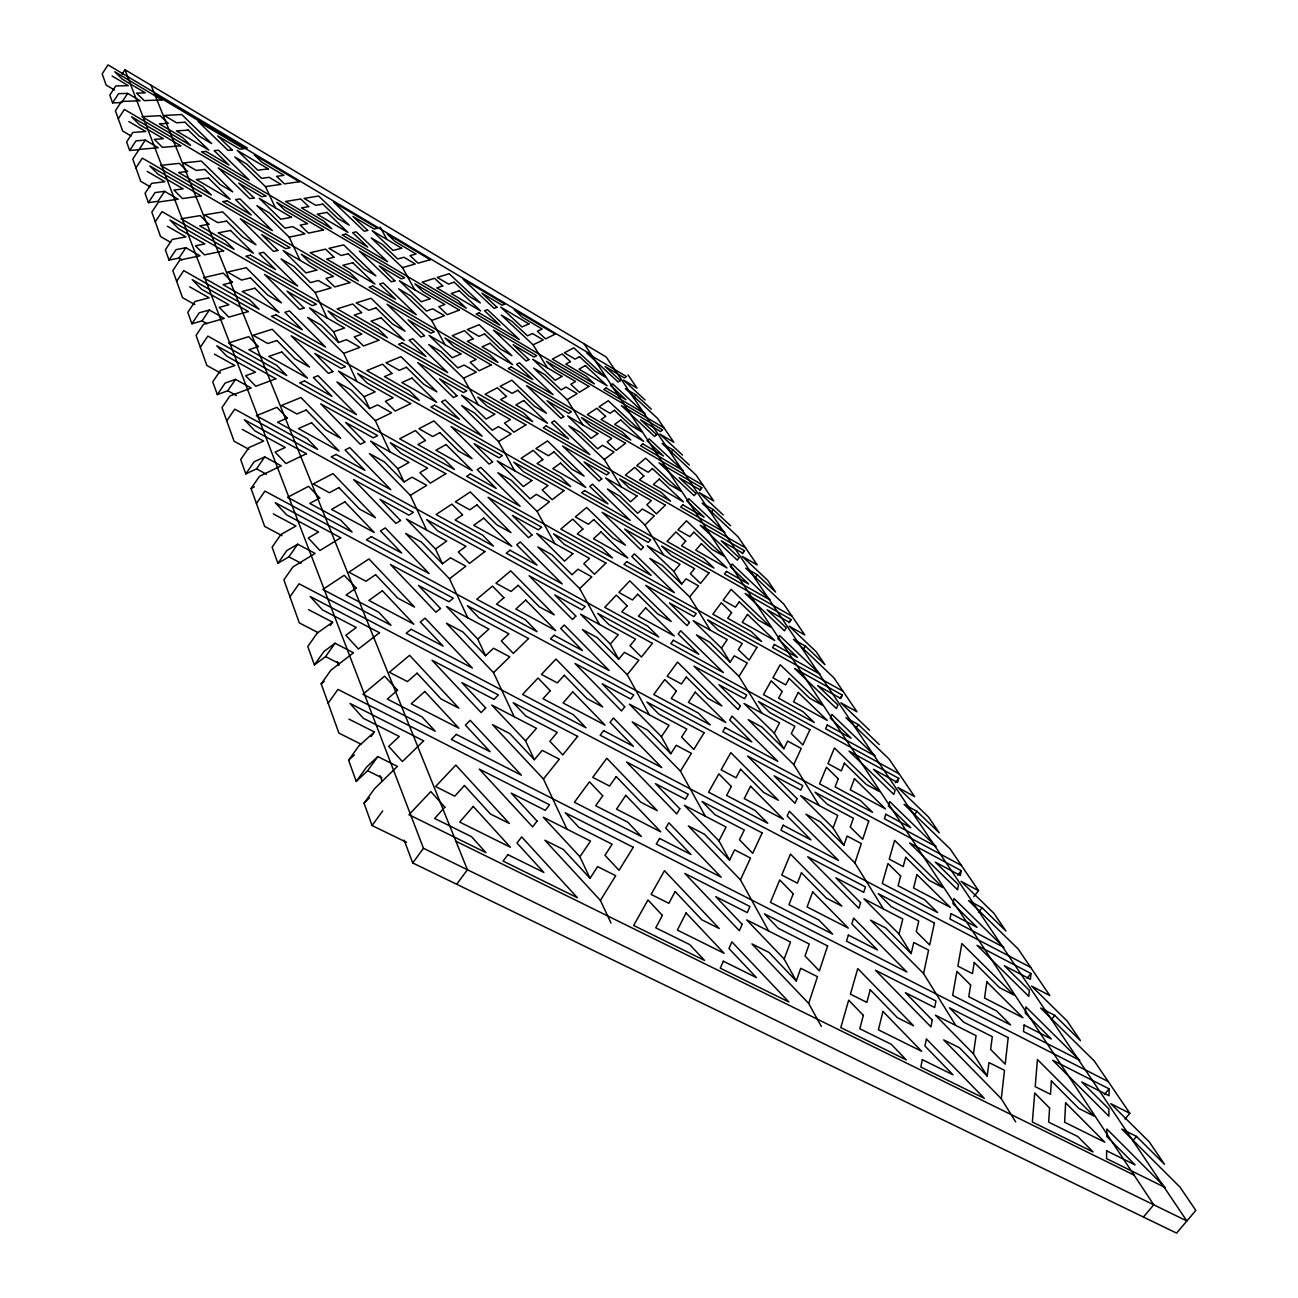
<?xml version="1.0" encoding="UTF-8"?>
<svg xmlns="http://www.w3.org/2000/svg" width="1298" height="1298" viewBox="0 0 1298 1298"><rect width="100%" height="100%" fill="white"/><g stroke="black" fill="none" stroke-linecap="round" stroke-linejoin="round"><path stroke-width="1.5" d="M1109.109 1088.844L1109.044 1095.772L1081.737 1081.948L1108.93 1108.995L1108.865 1116.183L1052.727 1060.239L1109.109 1088.844L1104.371 1094.587M1030.969 973.516L1030.417 979.309L1004.279 965.68L1029.346 990.358L1028.779 996.361L976.988 945.301L1030.969 973.516L1027.172 978.221M1001.293 1098.708L1004.49 1070.331L988.946 1062.559L987.194 1076.026L959.514 1047.827L943.678 1039.893L1001.293 1098.708L1015.701 1121.91M973.419 1053.83L976.08 1035.69L935.355 1015.133L973.419 1053.83L987.194 1076.026M961.283 870.666L960.342 875.517L935.274 862.115L958.541 884.782L957.567 889.811L909.541 842.921L961.283 870.666L957.729 875.16M923.576 973.581L928.589 950.136L913.76 942.478L911.164 953.592L885.69 927.973L870.601 920.168L923.576 973.581L955.799 1025.452M899.011 934.025L902.791 919.033L863.933 898.8L899.011 934.025L911.164 953.592M898.735 778.362L897.486 782.451L873.424 769.276L895.101 790.222L893.819 794.425L849.054 751.136L898.735 778.362L895.393 782.662M808.67 1003.435L817.464 976.696L800.72 968.308L796.274 980.98L769 952.44L751.931 943.889L808.67 1003.435L821.358 1026.426M854.911 863.008L861.304 843.586L847.123 836.058L843.895 845.274L820.32 821.812L805.912 814.154L854.911 863.008L883.435 908.957M784.154 959.044L790.514 942.024L746.674 919.893L784.154 959.044L796.274 980.98M833.089 827.881L837.729 815.436L800.59 795.609L833.089 827.881L843.895 845.274M842.305 695.079L840.812 698.502L817.675 685.604L837.956 705.025L836.415 708.562L794.538 668.405L842.305 695.079L839.855 698.292M740.444 879.833L750.52 858.059L734.603 849.833L729.573 860.152L704.506 834.273L688.313 825.901L740.444 879.833L768.676 931.007M793.776 764.587L801.239 748.459L787.659 741.077L783.927 748.719L762.007 727.14L748.216 719.644L793.776 764.587L819.233 805.555M718.946 840.893L726.069 827.021L684.419 805.344L718.946 840.893L729.573 860.152M774.273 733.159L779.563 722.856L744.014 703.435L774.273 733.159L783.927 748.719M791.131 619.535L789.427 622.407L767.167 609.784L786.215 627.875L784.479 630.828L745.149 593.446L791.131 619.535L788.795 622.618M600.406 900.439L615.706 875.696L597.615 866.626L590.038 878.324L563.348 849.476L544.884 840.228L600.406 900.439L611.034 923.089M680.428 771.109L691.412 753.343L676.258 745.295L670.806 753.7L647.621 730.076L632.223 721.899L680.428 771.109L705.333 816.231M739.016 676.404L747.291 663.035L734.262 655.814L730.157 662.158L709.682 642.186L696.474 634.868L739.016 676.404L761.845 713.17M122.044 74.148L124.933 69.686L606.231 357.015L1186.843 1220.964L423.473 848.292L124.933 69.686M127.658 93.391L121.688 102.542L112.585 102.899L118.589 93.651L127.658 93.391L140.103 100.773L121.477 101.471L115.408 110.784L122.677 131.033L131.147 135.998M118.296 118.799L124.397 109.421L664.041 427.869M128.859 121.558L145.798 131.52L132.867 132.428L126.62 141.985L129.67 150.487L135.965 140.849L145.279 140.119L158.259 147.745L139.129 149.416L132.769 159.119L140.736 181.298L150.373 186.896M145.279 140.119L139.032 149.659L129.67 150.487M135.917 167.88L142.326 158.113L703.094 485.355M147.226 171.433L164.895 181.704L151.623 183.359L145.052 193.321L148.41 202.65L155.03 192.607L164.603 191.325L178.15 199.194L158.502 202.034L151.817 212.142L160.579 236.577L170.671 242.353M164.603 191.325L158.032 201.271L148.41 202.65M155.273 221.796L162.023 211.606L745.62 547.918M167.426 226.274L185.906 236.885L172.261 239.416L165.349 249.833L169.048 260.135L176.025 249.638L185.857 247.707L200.038 255.82L179.854 260.038L172.812 270.617L182.515 297.648L194.846 304.592M169.048 260.135L178.929 258.091L185.857 247.707M176.642 281.293L183.748 270.633L792.072 616.274M189.735 286.858L209.108 297.826L195.106 301.444L187.788 312.331L191.893 323.77L199.275 312.769L209.367 310.044L224.246 318.432L203.526 324.322L196.079 335.403L206.869 365.468L220.449 372.997M191.893 323.77L202.066 320.914L209.367 310.044M200.33 347.264L207.858 336.101L843.035 691.266M579.898 856.745L590.541 841.088L543.213 817.188L579.898 856.745L590.038 878.324M661.396 736.647L669.087 725.339L629.449 704.165L661.396 736.647L670.806 753.7M721.461 648.156L727.269 639.606L693.181 620.622L721.461 648.156L730.157 662.158M214.511 354.159L234.873 365.501L220.498 370.417L212.742 381.839L217.334 394.592L225.154 383.056L235.522 379.357L251.147 388.021L229.908 395.971L221.99 407.588L234.078 441.239L248.924 449.303M217.334 394.592L227.767 390.763L235.522 379.357M226.761 420.844L234.76 409.13L899.19 773.9M242.207 429.362L263.64 441.077L248.908 447.583L240.665 459.589L245.809 473.9L254.148 461.78L264.76 456.896L281.228 465.836L259.486 476.285L251.066 488.519L264.662 526.42L282.088 535.685M245.809 473.9L256.517 468.87L264.76 456.896M256.42 503.446L264.938 491.098L961.396 865.425M273.343 513.911L295.976 526.014L280.92 534.484L272.109 547.156L277.918 563.332L286.826 550.563L297.696 544.203L315.089 553.435L292.877 566.983L283.873 579.881L299.319 622.91L318.172 632.661M277.918 563.332L288.886 556.826L297.696 544.203M289.941 596.804L299.075 583.792L1030.661 967.367M330.276 625.474L332.596 622.196L308.616 609.703M332.596 622.196L317.231 633.116L307.788 646.501L314.408 664.949L323.981 651.434L335.046 643.24L353.494 652.78L330.893 670.206L321.19 683.851L338.892 733.094L360.99 744.192M314.408 664.949L325.603 656.577L335.046 643.24M328.151 703.192L337.967 689.416L1108.265 1081.575M406.517 842.321L372.072 825.528L364.057 803.186L374.522 788.713L397.415 766.404L377.799 756.572L367.61 770.704L356.236 781.412L348.61 760.174L358.8 746.009L374.408 731.975L348.902 719.108M371.066 736.615L374.408 731.975M356.236 781.412L366.571 767.086L377.799 756.572M633.408 398.048L635.76 394.803L625.344 388.621L657.632 418.459L673.808 442.261L659.838 434.035L682.537 455.095M372.072 825.528L382.699 810.893M670.855 452.613L672.899 449.806L662.126 443.478L696.15 475.117L713.722 500.979L699.249 492.575L723.213 514.949M1125.042 1119.087L1129.844 1113.311L1110.796 1103.689L1149.282 1141.916L1164.468 1164.257L1136.496 1136.431L1121.764 1129.049L1179.979 1187.086L1195.831 1210.417L1176.572 1233.1L412.715 862.959L423.473 848.292M699.719 490.595L701.829 487.74L659.059 462.802L694.089 495.609L696.117 493.548L679.146 477.68L699.865 489.735L701.829 487.74M711.109 512.483L713.251 509.579L702.104 503.121L738.027 536.755L757.205 564.971L742.213 556.355L767.572 580.222L775.604 592.05L757.269 574.771L745.717 568.167L783.765 604.057L804.76 634.949L789.216 626.155L816.118 651.677L824.944 664.657L805.474 646.161L793.484 639.395L833.916 677.848L856.988 711.807L840.844 702.818L869.514 730.222M456.685 884.263L467.41 869.741L151.055 85.279M742.278 553.678L744.484 550.709L700.174 525.203L737.232 560.152L739.13 557.686L721.185 540.763L742.651 553.11L744.484 550.709M755.014 577.788L757.269 574.771M803.105 649.308L805.474 646.161M856.323 727.464L858.481 724.657L879.233 744.533M914.765 814.333L917.037 811.396L939.249 832.845L928.476 816.994L897.827 787.448L914.619 796.615L889.13 759.087L846.004 717.762L858.481 724.657M973.76 896.691L978.546 890.671L950.217 848.989L904.073 804.354L917.037 811.396M978.449 912.332L982.099 907.74L1005.95 931.007L993.944 913.354L961.055 881.326L978.546 890.671M543.424 778.995L559.324 759.2L542.207 750.358L534.37 759.703L509.838 733.63L492.413 724.609L543.424 778.995L566.983 829.195M627.21 674.7L638.859 660.211L624.403 652.359L618.659 659.206L597.096 637.513L582.429 629.546L627.21 674.7L649.341 714.792M689.676 596.95L698.567 585.885L686.074 578.827L681.677 584.068L662.467 565.522L649.795 558.383L689.676 596.95L710.282 630.147M1051.364 1019.579L1054.771 1015.393L1080.536 1040.753L1067.086 1020.958L1031.585 986.074L1049.822 995.566L1018.184 949L968.584 900.569L982.099 907.74M1132.83 1140.828L1136.496 1136.431M1143.424 1217.037L1153.727 1204.787L584.068 343.792M525.528 740.85L536.48 728.324L491.747 705.041L525.528 740.85L534.37 759.703M610.271 644.019L618.335 634.787L580.531 614.149L610.271 644.019L618.659 659.206M673.808 571.412L679.99 564.338L647.264 545.809L673.808 571.412L681.677 584.068M364.057 803.186L369.508 797.848M493.532 672.672L509.757 656.853L493.548 648.237L485.566 655.701L462.883 631.948L446.382 623.186L493.532 672.672L514.203 716.739M579.703 588.643L591.807 576.847L577.999 569.189L572.045 574.771L551.91 554.733L537.891 546.961L579.703 588.643L599.498 624.5M644.976 525.009L654.354 515.858L642.332 508.978L637.724 513.294L619.633 495.998L607.464 489.022L644.976 525.009L663.684 555.106M348.61 760.174L354.354 754.982M477.778 639.087L488.908 629.092L446.512 606.426L477.778 639.087L485.566 655.701M321.19 683.851L324.24 681.466M449.497 578.811L465.868 566.204L450.471 557.816L442.44 563.77L421.347 541.996L405.674 533.478L449.497 578.811L467.783 617.799M537.048 511.363L549.46 501.807L536.236 494.343L530.136 498.854L511.266 480.26L497.848 472.699L537.048 511.363L554.846 543.619M604.316 459.524L614.051 452.029L602.467 445.311L597.697 448.848L580.628 432.64L568.897 425.841L604.316 459.524L621.353 486.945M435.511 549.022L446.707 541.055L406.404 519.038L435.511 549.022L442.44 563.77M410.33 495.349L426.734 485.355L412.05 477.21L404.035 481.915L384.322 461.845L369.427 453.586L410.33 495.349L426.636 530.087M498.513 441.563L511.12 433.873L498.432 426.62L492.266 430.238L474.5 412.91L461.634 405.56L498.513 441.563L514.625 470.736M567.161 399.703L577.156 393.602L565.993 387.047L561.093 389.919L544.933 374.7L533.624 368.064L567.161 399.703L582.737 424.787M397.837 468.724L409.016 462.445L370.628 441.077L397.837 468.724L404.035 481.915M251.066 488.519L254.424 486.864M375.284 420.649L391.607 412.796L377.604 404.895L369.622 408.578L351.141 389.984L336.912 381.953L375.284 420.649L389.903 451.801M463.548 378.221L476.269 372.12L464.084 365.046L457.853 367.918L441.077 351.709L428.746 344.554L463.548 378.221L478.183 404.733M533.072 344.814L543.245 339.93L532.472 333.537L527.491 335.825L512.142 321.466L501.239 315.008L533.072 344.814L547.383 367.853M364.057 396.717L375.171 391.818L338.518 371.066L364.057 396.717L369.622 408.578M343.727 353.381L359.919 347.329L346.517 339.654L338.6 342.477L321.206 325.181L307.626 317.393L343.727 353.381L356.901 381.482M431.682 320.476L444.435 315.706L432.705 308.827L426.474 311.049L410.59 295.847L398.713 288.87L431.682 320.476L445.036 344.684M333.57 331.769L344.57 328.005L309.524 307.869L333.57 331.769L338.6 342.477M315.154 292.521L331.168 287.945L318.318 280.498L310.514 282.623L294.078 266.447L281.066 258.886L315.154 292.521L327.096 317.978M402.494 267.615L415.246 263.981L403.954 257.28L397.723 258.967L382.65 244.657L371.212 237.875L402.494 267.615L414.743 289.795M289.178 237.161L304.981 233.851L292.65 226.615L284.943 228.14L269.384 212.969L256.907 205.636L289.178 237.161L300.065 260.346M265.457 186.604L281.017 184.365L269.157 177.339L261.596 178.345L246.798 164.067L234.808 156.961L265.457 186.604L275.403 207.794M455.906 841.218L1134.111 1175.128M367.61 770.704L381.872 777.794M325.603 656.577L339.021 663.473M1054.771 1015.393L1040.671 1008.092L1094.263 1060.953L1129.844 1113.311M288.886 556.826L301.071 563.251M256.517 468.87L266.398 474.208M227.767 390.763L236.447 395.549M202.066 320.914L207.015 323.689M178.929 258.091L182.093 259.876M114.321 89.935L106.193 85.116L102.169 73.905L108.01 64.9L247.318 147.956M112.099 76.014L128.34 85.668L115.749 85.96L109.795 95.143L112.585 102.899M154.803 94.576L591.207 354.581M645.09 399.995L623.527 380.119L637.042 388.167L628.021 374.879M635.76 394.803L651.32 409.162M672.899 449.806L689.287 465.025M713.251 509.579L730.563 525.771M380.152 227.118L386.95 239.449M337.366 661.639L338.794 665.436M380.022 775.587L382.147 781.282M404.181 840.163L412.715 862.959M1106.642 1150.807L1106.561 1158.611L1165.442 1187.638L1106.87 1129.017L1106.788 1136.496L1135.117 1164.89L1106.642 1150.807M1065.626 1102.813L1064.652 1122.251L1104.825 1142.191L1065.626 1102.813M1049.595 1108.038L1048.67 1122.137L1077.827 1136.561L1093.062 1151.943L1032.364 1122.024L1034.717 1092.997L1049.595 1108.038M1051.38 1080.926L1050.504 1094.311L1035.22 1086.653L1037.427 1059.509L1093.889 1116.02L1078.881 1108.508L1051.38 1080.926M1024.122 1025.047L1023.489 1031.521L1079.774 1060.255L1025.891 1006.907L1025.274 1013.138L1051.331 1038.984L1024.122 1025.047M1008.189 1037.621L1005.187 1064.149L990.634 1049.433L992.289 1036.664L963.651 1022.159L949.422 1007.783L1008.189 1037.621M986.853 981.888L984.549 998.032L1022.921 1017.729L986.853 981.888M970.628 985.036L968.762 996.718L996.588 1010.964L1010.59 1024.933L952.667 995.371L956.934 971.342L970.628 985.036M974.246 962.516L972.462 973.63L957.875 966.101L961.867 943.549L1013.933 995.079L999.59 987.664L974.246 962.516M932.256 1020.033L930.926 1026.864L875.452 970.239L935.955 1000.953L934.69 1007.508L905.371 992.662L932.256 1020.033M922.294 1059.639L920.834 1067.053L984.306 1098.335L926.366 1038.919L924.971 1046.026L952.975 1074.809L922.294 1059.639M951.012 913.63L949.941 919.016L1003.841 947.345L953.981 898.492L952.959 903.7L977.053 927.34L951.012 913.63M934.398 923.008L929.692 945.009L916.274 931.623L918.741 921.028L891.401 906.767L878.259 893.657L934.398 923.008M882.965 1011.434L878.405 1029.833L921.694 1051.315L882.965 1011.434M916.923 874.56L913.597 887.994L950.314 907.383L916.923 874.56M863.365 1015.377L859.795 1028.73L891.239 1044.273L906.28 1059.882L840.78 1027.578L848.681 1000.141L863.365 1015.377M870.228 989.757L866.853 1002.397L850.401 994.154L857.767 968.568L913.532 1025.761L897.389 1017.681L870.228 989.757M900.666 876.036L898.07 885.739L924.679 899.757L937.61 912.543L882.251 883.451L887.994 863.511L900.666 876.036M905.68 857.297L903.213 866.561L889.244 859.146L894.646 840.358L942.9 887.637L929.173 880.352L905.68 857.297M860.574 902.694L858.854 908.308L807.729 856.745L865.425 886.923L863.754 892.343L835.815 877.756L860.574 902.694M848.373 935.079L846.491 941.164L906.88 971.991L853.646 918.075L851.829 923.916L877.562 950.022L848.373 935.079M885.788 814.219L884.392 818.73L936.053 846.556L889.698 801.564L888.351 805.928L910.758 827.702L885.788 814.219M827.605 945.934L819.379 970.872L805.036 955.993L809.238 944.003L778.443 928.411L764.425 913.873L827.605 945.934M868.735 821.017L862.699 839.335L850.271 827.053L853.37 818.259L827.215 804.257L815.03 792.218L868.735 821.017M812.678 891.888L807.113 906.961L848.292 928.102L812.678 891.888M854.441 778.638L850.304 789.849L885.496 808.881L854.441 778.638M793.24 893.77L788.973 904.674L818.843 919.974L832.651 934.106L770.444 902.353L779.725 879.963L793.24 893.77M801.45 872.791L797.394 883.143L781.753 875.063L790.45 854.084L841.834 906.118L826.469 898.167L801.45 872.791M838.248 778.784L835.085 786.864L860.558 800.623L872.58 812.37L819.573 783.83L826.453 767.264L838.248 778.784M844.365 763.159L841.331 770.882L827.962 763.613L834.452 747.956L879.395 791.569L866.22 784.414L844.365 763.159M742.164 924.338L739.373 930.715L684.825 873.457L749.952 906.507L747.275 912.624L715.733 896.658L742.164 924.338M797.053 798.659L795.025 803.316L747.632 756.069L802.748 785.631L800.785 790.109L774.095 775.815L797.053 798.659M723.343 961.234L720.276 968.178L788.892 1002.007L731.877 941.845L728.941 948.497L756.491 977.637L723.343 961.234M783.165 825.22L780.958 830.217L838.557 860.477L789.33 811.218L787.205 816.02L810.99 839.887L783.165 825.22M827.248 724.998L825.593 728.762L875.193 756.053L831.904 714.419L830.298 718.054L851.228 738.221L827.248 724.998M762.153 832.91L752.71 853.305L739.503 839.79L744.289 829.99L715.003 814.722L702.072 801.483L762.153 832.91M809.92 729.687L802.878 744.922L791.309 733.613L794.863 726.296L769.811 712.586L758.47 701.488L809.92 729.687M686.09 912.932L677.361 930.082L724.138 953.3L686.09 912.932M750.552 786.215L744.257 798.595L783.473 819.314L750.552 786.215M798.27 692.418L793.516 701.764L827.28 720.406L798.27 692.418M662.402 915.382L655.75 927.81L689.757 944.62L704.538 960.423L633.651 925.474L647.978 899.968L662.402 915.382M675.138 891.564L668.859 903.311L651.109 894.419L664.446 870.698L719.254 928.524L701.829 919.811L675.138 891.564M731.358 786.491L726.588 795.414L755.03 810.406L767.783 823.289L708.578 792.169L718.865 773.868L731.358 786.491M740.574 769.276L736.031 777.778L721.12 769.86L730.806 752.645L778.394 800.282L763.743 792.494L740.574 769.276M782.191 691.477L778.605 698.21L803.04 711.677L814.252 722.532L763.435 694.592L771.19 680.817L782.191 691.477M789.168 678.448L785.728 684.906L772.894 677.783L780.228 664.722L822.267 705.155L809.611 698.146L789.168 678.448M679.795 808.768L676.761 813.943L626.512 761.958L688.313 794.295L685.393 799.26L655.441 783.635L679.795 808.768M740.363 705.82L738.108 709.665L693.959 666.134L746.707 695.047L744.517 698.746L718.978 684.776L740.363 705.82M659.595 838.459L656.285 844.057L721.25 877.221L668.876 822.786L665.696 828.156L690.99 854.522L659.595 838.459M725.209 727.578L722.775 731.699L777.794 761.326L732.04 716.042L729.703 720.017L751.802 741.937L725.209 727.578M774.403 644.473L772.537 647.621L820.222 674.327L779.644 635.614L777.843 638.665L797.459 657.405L774.403 644.473M633.278 847.286L619.049 870.309L604.982 855.268L612.137 844.219L578.924 827.394L565.182 812.726L633.278 847.286M704.149 732.737L693.813 749.449L681.58 737.086L686.772 729.07L658.881 714.143L646.891 702.023L704.149 732.737M756.945 647.41L749.108 660.098L738.286 649.617L742.229 643.532L718.183 630.13L707.572 619.844L756.945 647.41M625.814 795.317L616.518 809.141L660.779 831.856L625.814 795.317M695.225 692.142L688.394 702.315L725.842 722.564L695.225 692.142M747.502 614.473L742.245 622.277L774.711 640.498L747.502 614.473M602.71 795.755L595.685 805.734L627.826 822.202L641.39 836.464L574.414 802.261L589.454 781.818L602.71 795.755M616.209 776.593L609.541 786.053L592.748 777.356L606.815 758.259L657.275 810.715L640.774 802.18L616.209 776.593M676.372 691.136L671.212 698.454L698.356 713.089L710.201 724.917L653.738 694.511L664.754 679.535L676.372 691.136M686.317 677.004L681.401 683.981L667.172 676.258L677.572 662.126L721.883 705.982L707.864 698.373L686.317 677.004M731.601 612.672L727.675 618.27L751.136 631.428L761.65 641.52L712.862 614.197L721.282 602.759L731.601 612.672M739.243 601.818L735.463 607.188L723.132 600.244L731.131 589.373L770.606 626.999L758.438 620.136L739.243 601.818M537.08 821.082L532.602 826.907L479.303 769.114L549.573 804.792L545.29 810.374L511.234 793.127L537.08 821.082M624.76 706.777L621.531 710.98L574.982 663.456L633.797 694.998L630.682 699.054L602.191 683.786L624.76 706.777M689.449 622.456L687.015 625.62L645.739 585.317L696.28 613.548L693.927 616.615L669.444 602.953L689.449 622.456M507.956 854.701L503.04 861.077L577.432 897.762L521.666 836.918L516.961 843.019L543.894 872.483L507.956 854.701M603.635 730.66L600.147 735.187L661.802 767.605L613.419 717.972L610.06 722.337L633.424 746.35L603.635 730.66M673.37 640.255L670.774 643.63L723.408 672.575L680.704 630.747L678.189 634.008L698.811 654.257L673.37 640.255M726.458 571.412L724.446 574.041L770.347 600.163L732.169 564.03L730.206 566.577L748.654 584.068L726.458 571.412M577.642 736.404L562.78 754.884L549.833 741.272L557.264 732.396L525.836 716.009L513.181 702.672L577.642 736.404M652.391 643.354L641.407 657.031L630.017 645.658L635.517 639.103L608.876 624.533L597.713 613.386L652.391 643.354M708.984 572.921L700.531 583.451L690.374 573.7L694.592 568.654L671.504 555.576L661.526 545.987L708.984 572.921M473.251 806.447L459.687 822.072L510.406 847.237L473.251 806.447M572.759 691.834L563.089 702.981L605.095 725.144L572.759 691.834M645.674 607.87L638.421 616.193L674.262 635.971L645.674 607.87M701.374 543.684L695.76 550.174L726.994 567.989L701.374 543.684M444.857 807.145L434.635 818.438L471.531 836.691L485.939 852.656L408.967 814.706L430.822 791.569L444.857 807.145M464.441 785.517L454.787 796.177L435.56 786.539L455.825 765.09L509.335 823.467L490.482 814.041L464.441 785.517M550.287 690.714L543.018 698.746L573.505 714.792L586.015 727.772L522.559 694.414L538.037 678.01L550.287 690.714M564.273 675.268L557.361 682.894L541.428 674.425L555.95 659.043L602.678 706.972L587.004 698.632L564.273 675.268M627.161 605.825L621.742 611.812L647.686 626.09L658.735 637.01L604.771 607.334L616.323 595.117L627.161 605.825M637.659 594.241L632.467 599.968L618.854 592.423L629.79 580.855L671.212 621.434L657.794 614.003L637.659 594.241M685.701 541.169L681.515 545.809L704.084 558.675L713.965 568.07L667.042 541.38L675.982 531.92L685.701 541.169M693.862 532.164L689.822 536.626L677.962 529.827L686.48 520.806L723.651 555.982L711.937 549.281L693.862 532.164M485.679 707.929L481.12 712.57L432.023 660.228L498.416 694.949L494.035 699.411L461.861 682.618L485.679 707.929M575.825 616.096L572.467 619.503L529.13 575.793L585.203 606.523L581.975 609.817L554.814 594.955L575.825 616.096M643.467 547.188L640.904 549.784L602.158 512.288L650.687 539.838L648.205 542.369L624.695 529.049L643.467 547.188M456.296 734.392L451.315 739.422L521.374 775.198L470.184 720.309L465.414 725.144L490.125 751.72L456.296 734.392M554.1 635.257L550.498 638.908L609.168 670.514L564.224 625.003L560.752 628.524L582.461 650.558L554.1 635.257M626.723 561.661L623.997 564.435L674.441 592.683L634.43 553.857L631.785 556.534L651.109 575.339L626.723 561.661M682.78 504.857L680.639 507.031L724.884 532.553L688.832 498.708L686.756 500.833L704.165 517.204L682.78 504.857M423.619 740.85L402.396 761.553L388.702 746.366L399.281 736.469L363.343 718.281L350.006 703.467L423.619 740.85M528.546 638.535L513.31 653.397L501.32 640.952L508.913 633.862L479.092 617.897L467.361 605.728L528.546 638.535M605.923 563.089L594.468 574.251L583.824 563.738L589.519 558.4L564.046 544.203L553.597 533.884L605.923 563.089M665.339 505.149L656.415 513.846L646.858 504.744L651.304 500.59L629.076 487.805L619.665 478.848L665.339 505.149M424.803 691.461L411.206 703.776L458.94 728.259L424.803 691.461M525.722 600.065L515.825 609.038L555.771 630.633L525.722 600.065M601.006 531.904L593.478 538.719L627.81 558.01L601.006 531.904M659.303 479.108L653.397 484.462L683.478 501.872L659.303 479.108M572.856 553.646L564.516 561.142L536.723 533.527L572.856 553.646M637.042 495.966L630.568 501.791L605.566 477.891L637.042 495.966M397.529 690.212L387.323 699.087L422.012 716.853L435.236 731.228L362.921 694.3L384.614 676.177L397.529 690.212M417.112 673.191L407.458 681.58L389.351 672.234L409.584 655.328L458.843 708.156L441.077 698.973L417.112 673.191M503.884 597.729L496.485 604.17L525.447 619.795L537.064 631.688L476.788 599.222L492.494 586.096L503.884 597.729M518.162 585.317L511.104 591.45L495.95 583.208L510.747 570.844L554.246 614.895L539.319 606.783L518.162 585.317M582.883 529.049L577.269 533.932L602.11 547.853L612.461 557.978L560.801 529.049L572.726 519.103L582.883 529.049M593.77 519.589L588.383 524.262L575.339 516.912L586.647 507.486L625.522 545.209L612.656 537.956L593.77 519.589M643.873 476.009L639.476 479.838L661.217 492.396L670.547 501.206L625.376 475.133L634.706 467.345L643.873 476.009M652.44 468.578L648.205 472.261L636.766 465.625L645.674 458.178L680.801 491.163L669.508 484.625L652.44 468.578M440.509 608.519L435.933 612.202L390.438 564.468L453.343 598.2L448.946 601.753L418.459 585.43L440.509 608.519M532.018 534.938L528.594 537.697L488.048 497.28L541.655 527.199L538.329 529.86L512.369 515.387L532.018 534.938M601.753 478.865L599.092 481.006L562.586 445.993L609.249 472.845L606.669 474.922L584.068 461.926L601.753 478.865M656.658 434.716L654.533 436.42L621.336 405.56L662.645 429.914L660.585 431.569L640.579 419.789L656.658 434.716M411.158 629.287L406.177 633.262L472.375 668.048L425.079 618.14L420.292 621.969L443.137 646.128L411.158 629.287M509.952 550.238L506.285 553.175L562.245 583.938L520.287 541.964L516.734 544.803L536.999 565.133L509.952 550.238M584.538 490.563L581.699 492.834L630.147 520.384L592.505 484.186L589.763 486.393L607.951 503.9L584.538 490.563M642.818 443.932L640.579 445.733L683.267 470.671L649.146 438.87L646.972 440.622L663.456 456.004L642.818 443.932M379.487 632.743L358.426 648.984L345.82 635.274L356.285 627.518L322.456 609.865L310.157 596.48L379.487 632.743M484.884 551.553L469.47 563.429L458.308 552.023L465.966 546.344L437.604 530.833L426.669 519.638L484.884 551.553M563.965 490.628L552.185 499.698L542.191 489.93L548.048 485.598L523.629 471.774L513.813 462.169L563.965 490.628M625.474 443.235L616.193 450.39L607.156 441.855L611.764 438.432L590.347 425.971L581.455 417.567L625.474 443.235M382.375 590.752L368.859 600.439L413.932 624.224L382.375 590.752M483.732 518.129L473.705 525.317L511.785 546.328L483.732 518.129M560.541 463.11L552.818 468.643L585.771 487.431L560.541 463.11M620.769 419.968L614.635 424.365L643.662 441.352L620.769 419.968M531.872 480.503L523.354 486.555L497.264 460.92L531.872 480.503M597.859 433.581L591.158 438.351L567.551 415.944L597.859 433.581M356.171 588.043L346.063 595.003L378.805 612.234L391.006 625.295L322.813 589.454L344.23 575.29L356.171 588.043M375.593 574.673L366.004 581.277L348.902 572.191L368.957 558.935L414.581 607.075L397.788 598.151L375.593 574.673M462.526 514.852L455.063 519.995L482.645 535.182L493.483 546.134L436.079 514.56L451.899 504.111L462.526 514.852M476.95 504.922L469.827 509.822L455.371 501.823L470.298 491.942L510.974 532.634L496.728 524.733L476.95 504.922M542.824 459.589L537.08 463.532L560.914 477.112L570.649 486.539L521.098 458.356L533.251 450.325L542.824 459.589M553.97 451.915L548.454 455.712L535.928 448.556L547.496 440.914L584.116 476.123L571.769 469.065L553.97 451.915M605.598 416.382L601.055 419.514L622.018 431.78L630.828 440.038L587.28 414.597L596.918 408.237L605.598 416.382M614.473 410.282L610.076 413.299L599.043 406.826L608.243 400.741L641.536 431.78L630.633 425.371L614.473 410.282M400.53 520.498L395.955 523.419L353.591 479.579L413.348 512.337L408.935 515.144L379.973 499.308L400.53 520.498M492.591 461.893L489.119 464.1L451.055 426.555L502.358 455.663L499 457.805L474.143 443.721L492.591 461.893M563.721 416.609L561.012 418.345L526.485 385.522L571.412 411.709L568.767 413.397L547.01 400.725L563.721 416.609M620.33 380.574L618.14 381.969L586.599 352.829L626.545 376.615L624.403 377.978L605.046 366.474L620.33 380.574M371.39 536.674L366.442 539.806L429.167 573.586L385.23 527.897L380.476 530.914L401.682 553.013L371.39 536.674M470.363 473.965L466.647 476.317L520.125 506.269L480.812 467.361L477.226 469.633L496.209 488.454L470.363 473.965M546.182 425.955L543.278 427.788L589.86 454.657L554.343 420.779L551.52 422.564L568.686 438.951L546.182 425.955M606.101 387.988L603.781 389.465L645.025 413.819L612.656 383.835L610.401 385.279L626.042 399.784L606.101 387.988M340.741 537.794L319.941 550.482L308.275 538.005L318.578 531.969L286.631 514.852L275.208 502.651L340.741 537.794M445.831 473.705L430.336 483.148L419.903 472.618L427.577 468.124L400.547 453.051L390.309 442.699L445.831 473.705M525.885 424.868L513.894 432.185L504.5 423.067L510.422 419.595L487.01 406.128L477.745 397.156L525.885 424.868M588.919 386.431L579.362 392.256L570.796 384.24L575.533 381.466L554.863 369.297L546.442 361.396L588.919 386.431M344.911 501.839L331.542 509.4L374.246 532.488L344.911 501.839M446.009 444.533L435.933 450.244L472.326 470.671L446.009 444.533M523.727 400.498L515.874 404.944L547.545 423.262L523.727 400.498M585.349 365.582L579.038 369.151L607.075 385.749L585.349 365.582M494.733 414.24L486.117 419.092L461.536 395.176L494.733 414.24M561.969 376.436L555.106 380.282L532.732 359.238L561.969 376.436M319.714 498.01L309.768 503.429L340.741 520.141L352.083 532.066L287.572 497.329L308.616 486.328L319.714 498.01M338.892 487.577L329.416 492.737L313.224 483.927L333.002 473.608L375.479 517.756L359.546 509.092L338.892 487.577M425.419 440.509L417.94 444.565L444.289 459.346L454.43 469.487L399.654 438.805L415.457 430.547L425.419 440.509M439.908 432.623L432.737 436.517L418.93 428.729L433.905 420.925L472.066 458.697L458.454 451.023L439.908 432.623M506.415 396.442L500.59 399.622L523.483 412.829L532.651 421.655L485.079 394.203L497.377 387.778L506.415 396.442M517.724 390.292L512.126 393.343L500.087 386.366L511.818 380.233L546.426 413.235L534.549 406.339L517.724 390.292M570.439 361.607L565.782 364.154L586.015 376.112L594.387 383.9L552.348 359.075L562.196 353.932L570.439 361.607M579.541 356.658L575.03 359.124L564.37 352.796L573.797 347.864L605.436 377.15L594.89 370.904L579.541 356.658M364.868 442.018L360.325 444.305L320.703 403.84L377.621 435.609L373.224 437.815L345.657 422.45L364.868 442.018M456.912 395.776L453.424 397.529L417.567 362.515L466.761 390.844L463.37 392.548L439.535 378.838L456.912 395.776M528.919 359.611L526.144 361.006L493.435 330.146L536.755 355.684L534.046 357.031L513.083 344.684L528.919 359.611M336.085 454.446L331.201 456.896L390.795 489.671L349.779 447.599L345.073 449.952L364.868 470.314L336.085 454.446M434.652 405.187L430.936 407.053L482.126 436.177L445.149 399.946L441.531 401.747L459.395 419.286L434.652 405.187M511.169 366.961L508.232 368.421L553.078 394.624L519.46 362.823L516.604 364.251L532.845 379.633L511.169 366.961M306.425 453.732L285.982 463.548L275.127 452.126L285.236 447.453L254.96 430.904L244.316 419.692L306.425 453.732M410.671 403.629L395.192 411.077L385.409 401.293L393.067 397.772L367.22 383.137L357.615 373.532L410.671 403.629M491.196 364.949L479.076 370.774L470.184 362.239L476.171 359.481L453.651 346.355L444.906 337.967L491.196 364.949M555.252 334.154L545.501 338.843L537.372 331.266L542.191 329.059L522.234 317.183L514.219 309.719L555.252 334.154M311.585 422.742L298.426 428.6L338.989 450.974L311.585 422.742M411.937 378.075L401.877 382.553L436.696 402.412L411.937 378.075M490.092 343.272L482.142 346.809L512.629 364.657L490.092 343.272M460.936 353.932L452.256 357.761L429.038 335.371L460.936 353.932M528.951 323.883L521.991 326.966L500.736 307.107L528.951 323.883M287.345 418.07L277.594 422.223L306.977 438.416L317.556 449.384L256.371 415.733L276.977 407.312L287.345 418.07M306.214 410.022L296.885 413.997L281.504 405.463L300.958 397.529L340.676 438.253L325.522 429.865L306.214 410.022M391.947 373.435L384.5 376.615L409.697 390.974L419.238 400.401L366.863 370.595L382.569 364.17L391.947 373.435M406.404 367.269L399.249 370.319L386.025 362.759L400.968 356.658L436.923 391.882L423.878 384.419L406.404 367.269M473.153 338.794L467.296 341.309L489.314 354.176L497.994 362.45L452.239 335.711L464.603 330.666L473.153 338.794M484.592 333.927L478.93 336.344L467.345 329.546L479.173 324.711L511.964 355.733L500.509 349.016L484.592 333.927M332.872 371.601L328.394 373.353L291.174 335.825L345.495 366.653L341.147 368.356L314.83 353.429L332.872 371.601M424.478 335.679L420.99 337.042L387.08 304.251L434.343 331.801L430.952 333.132L408.059 319.811L424.478 335.679M496.956 307.253L494.149 308.356L463.061 279.248L504.873 304.154L502.131 305.225L481.882 293.17L496.956 307.253M304.527 380.963L299.708 382.845L356.479 414.63L318.042 375.69L313.386 377.507L331.947 396.344L304.527 380.963M402.283 342.834L398.567 344.294L447.664 372.607L412.764 338.746L409.162 340.157L426.02 356.544L402.283 342.834M479.076 312.883L476.106 314.051L519.346 339.573L487.448 309.622L484.56 310.757L499.973 325.246L479.076 312.883M275.825 378.789L255.803 386.285L245.63 375.739L255.528 372.202L226.761 356.171L216.798 345.82L275.825 378.789M378.854 340.238L363.472 345.998L354.257 336.88L361.85 334.17L337.123 319.957L328.053 311.001L378.854 340.238M459.427 310.092L447.242 314.651L438.821 306.636L444.841 304.495L423.164 291.726L414.873 283.824L459.427 310.092M281.747 351.953L268.832 356.398L307.448 378.091L281.747 351.953M381.012 317.734L371.001 321.19L404.392 340.482L381.012 317.734M459.216 290.784L451.233 293.526L480.617 310.92L459.216 290.784M430.044 298.8L421.347 301.769L399.362 280.741L430.044 298.8M258.416 346.598L248.859 349.746L276.831 365.436L286.744 375.576L228.545 342.98L248.697 336.653L258.416 346.598M276.928 340.514L267.777 343.516L253.126 335.257L272.191 329.27L309.492 367.042L295.052 358.897L276.928 340.514M361.607 312.64L354.224 315.073L378.351 329.011L387.356 337.821L337.172 308.875L352.748 303.975L361.607 312.64M375.982 307.918L368.859 310.254L356.187 302.905L371.017 298.248L404.992 331.201L392.483 323.948L375.982 307.918M442.683 285.966L436.793 287.896L458.016 300.438L466.258 308.226L422.175 282.185L434.57 278.291L442.683 285.966M454.17 282.185L448.475 284.051L437.312 277.431L449.173 273.7L480.325 302.937L469.292 296.398L454.17 282.185M304.008 308.064L299.578 309.378L264.5 274.413L316.452 304.316L312.169 305.614L287.004 291.141L304.008 308.064M394.868 280.79L391.379 281.828L359.238 251.033L404.7 277.837L401.309 278.843L379.292 265.879L394.868 280.79M276.149 314.895L271.428 316.306L325.62 347.134L289.438 310.936L284.862 312.299L302.337 329.806L276.149 314.895M372.802 286.063L369.103 287.166L416.269 314.7L383.234 282.948L379.649 284.019L395.598 299.384L372.802 286.063M248.389 311.536L228.789 317.134L219.248 307.366L228.902 304.738L201.514 289.227L192.153 279.638L248.389 311.536M349.941 282.607L334.689 286.939L325.976 278.421L333.489 276.393L309.784 262.585L301.217 254.197L349.941 282.607M430.255 259.714L418.053 263.186L410.054 255.625L416.074 254.002L395.176 241.558L387.291 234.127L430.255 259.714M254.879 288.205L242.239 291.498L279.086 312.51L254.879 288.205M352.813 262.731L342.883 265.311L374.944 284.067L352.813 262.731M316.809 270.081L305.939 272.888L283.207 250.53L316.809 270.081M401.699 248.21L393.018 250.449L372.12 230.638L401.699 248.21M232.407 282.347L223.061 284.651L249.735 299.838L259.048 309.265L203.559 277.691L223.256 273.083L232.407 282.347M250.53 277.869L241.558 280.076L227.572 272.077L246.247 267.713L281.39 302.872L267.599 294.987L250.53 277.869M333.975 257.264L326.658 259.065L349.827 272.612L358.345 280.871L310.19 252.737L325.587 249.135L333.975 257.264M348.221 253.743L341.163 255.495L328.994 248.34L343.678 244.9L375.868 275.857L363.846 268.8L348.221 253.743M277.837 250.433L273.472 251.406L240.308 218.697L290.087 247.707L285.868 248.648L261.758 234.613L277.837 250.433M367.707 230.46L364.235 231.239L333.7 202.196L377.491 228.286L374.116 229.032L352.91 216.409L367.707 230.46M250.514 255.171L245.874 256.193L297.696 286.095L263.559 252.299L259.065 253.288L275.549 269.627L250.514 255.171M345.852 234.127L342.185 234.938L387.55 261.725L356.204 231.839L352.634 232.634L367.772 247.091L345.852 234.127M223.629 250.887L204.467 254.895L195.479 245.793L204.906 243.943L178.767 228.902L169.924 219.979L223.629 250.887M323.526 229.973L308.453 233.121L300.211 225.122L307.626 223.662L284.846 210.244L276.717 202.374L323.526 229.973M230.573 230.492L218.194 232.829L253.418 253.191L230.573 230.492M327.015 212.369L317.183 214.219L348.026 232.456L327.015 212.369M291.498 217.269L280.79 219.248L259.227 198.286L291.498 217.269M208.881 224.246L199.746 225.852L225.235 240.584L234.046 249.362L181.039 218.778L200.233 215.614L208.881 224.246M226.615 221.114L217.837 222.656L204.467 214.9L222.737 211.882L255.949 244.77L242.758 237.112L226.615 221.114M308.697 206.609L301.477 207.891L323.754 221.066L331.834 228.821L285.544 201.482L300.747 198.967L308.697 206.609M322.78 204.127L315.803 205.36L304.089 198.416L318.627 196.014L349.211 225.171L337.642 218.307L322.78 204.127M227.215 200.914L222.672 201.612L272.337 230.622L240 198.951L235.587 199.632L251.212 214.949L227.215 200.914M253.986 197.945L249.703 198.61L218.259 167.913L266.041 196.079L261.888 196.728L238.735 183.083L253.986 197.945M201.174 195.868L182.483 198.578L173.981 190.076L183.164 188.843L158.161 174.289L149.805 165.933L201.174 195.868M299.319 181.72L284.44 183.862L276.604 176.333L283.921 175.36L262.001 162.315L254.278 154.9L299.319 181.72M208.459 178.021L196.339 179.53L230.103 199.292L208.459 178.021M268.313 168.902L257.767 170.2L237.291 150.454L268.313 168.902M187.529 171.466L178.605 172.504L203.007 186.766L211.347 194.992L160.595 165.365L179.319 163.37L187.529 171.466M204.857 169.454L196.274 170.46L183.456 162.931L201.304 161.033L232.796 191.893L220.141 184.462L204.857 169.454M232.164 149.935L227.977 150.341L198.075 121.428L244.008 148.783L239.935 149.173L217.675 135.933L232.164 149.935M205.96 151.428L201.514 151.85L249.184 180L218.486 150.211L214.17 150.633L228.983 165.041L205.96 151.428M180.714 145.765L162.477 147.372L154.413 139.405L163.386 138.691L139.421 124.592L131.487 116.739L180.714 145.765M188.259 130.076L176.431 130.92L208.816 150.097L188.259 130.076M168.026 123.31L159.329 123.862L182.742 137.702L190.644 145.425L141.985 116.69L160.238 115.7L168.026 123.31M184.965 122.239L176.577 122.775L164.262 115.473L181.704 114.532L211.639 143.575L199.486 136.371L184.965 122.239M162.007 99.946L144.208 100.611L136.55 93.115L145.295 92.856L122.288 79.162L114.743 71.779L162.007 99.946"/></g></svg>
